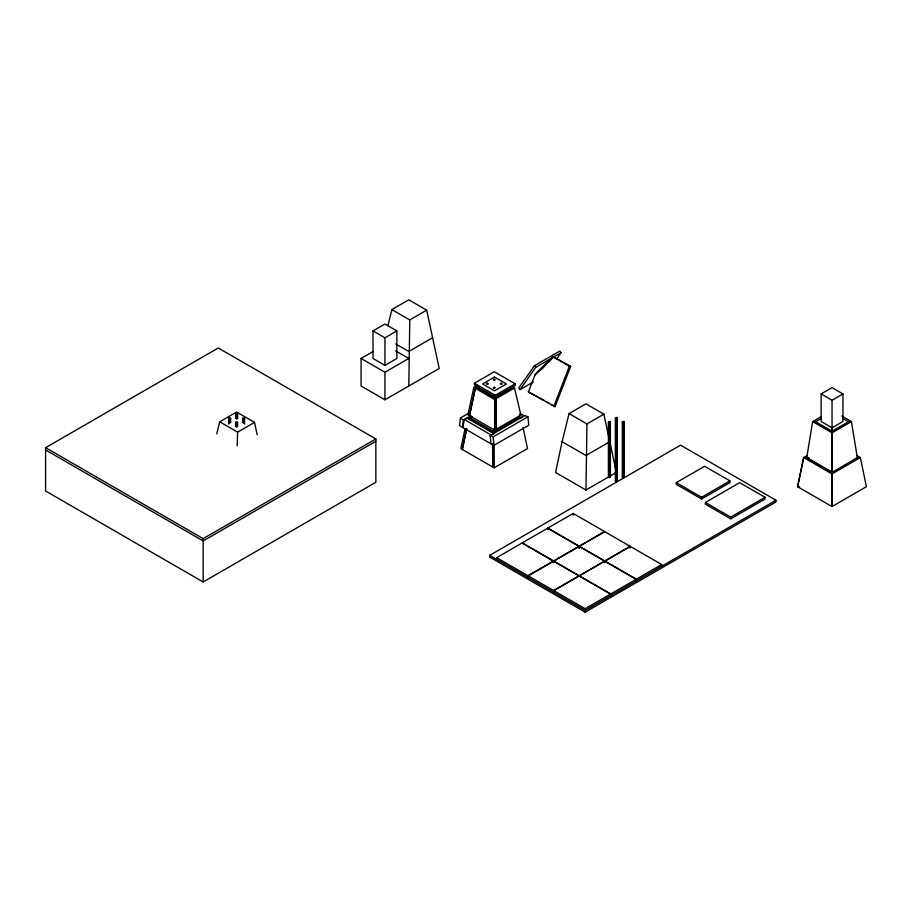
<?xml version="1.0" encoding="UTF-8"?>
<svg xmlns="http://www.w3.org/2000/svg" width="912" height="912" viewBox="0 0 912 912"><rect width="100%" height="100%" fill="white"/><g stroke="black" fill="none" stroke-linecap="round" stroke-linejoin="round"><path stroke-width="1.37" d="M494.635 430.202L494.646 399.502L475.266 388.307L469.452 415.655L494.635 430.202L496.117 429.552L496.128 398.863L476.748 387.668L475.266 388.307M821.142 416.716L812.66 421.618L806.732 457.63L832.086 472.222L832.04 431.239L848.445 421.777L851.42 421.606L857.348 457.585L832.006 472.427L831.892 506.502L797.601 486.7L803.666 457.585L807.382 455.453M831.995 472.222L832.04 431.239L815.636 421.777L812.66 421.606L832.04 432.801L851.42 421.606L841.73 416.02M237.188 445.865L237.622 432.14L254.528 422.381L257.207 434.785M373.008 351.576L361.072 358.473L361.072 386.015L384.932 399.787L439.196 368.471L426.691 310.16L409.784 319.907L408.793 386.015M608.623 436.198L603.847 414.162L586.952 423.92L585.96 490.018L616.352 472.473M468.802 413.113L460.412 417.958L459.557 425.448L462.521 427.568L463.364 420.09L471.025 415.667M797.612 486.575L799.596 486.712L797.601 486.7L803.689 457.585L806.664 457.79L831.983 472.439L832.109 506.491L866.4 486.689L860.324 457.573L856.63 455.453M464.413 419.543L491.226 435.024L494.19 433.736L467.366 418.255L464.413 419.543L462.715 427.511L491.226 443.973M465.097 428.469L460.834 448.533L462.316 449.593L466.579 429.541M477.455 385.343L473.773 387.463L467.97 414.8L469.452 415.861L475.255 388.523L478.937 386.403M466.727 428.401L462.259 449.422L492.662 466.967L492.617 443.46M603.847 414.162L585.96 403.834L569.054 413.592L562.1 441.704L555.556 472.473L585.96 490.018M216.748 433.861L219.735 421.811L236.63 412.053L254.528 422.381M387.919 325.652L391.898 309.578L408.793 299.82L426.691 310.16M528.401 391.943L535.333 374.08L552.786 356.626L570.707 366.339L555.043 406.695L528.401 391.943L544.179 400.414M553.755 406.57L569.407 366.225L570.707 366.339M556.366 359.396L561.062 352.716L559.763 351.109L534.421 365.746L518.757 388.01L520.057 389.618L533.326 381.957M520.057 389.618L535.709 367.342L561.062 352.716M534.899 375.185L554.086 356.74M541.477 369.349L545.353 365.473M511.541 388.238L513.023 387.178M518.005 418.015L519.475 416.955M494.213 433.246L492.731 432.607L519.498 417.149L520.98 417.787L523.944 415.667L520.285 413.546M45.6 447.667L218.276 347.985L375.847 438.957L375.847 482.277L203.171 581.97L45.6 490.998L45.6 447.667L203.171 538.65L375.847 438.957M373.008 330.919L384.932 324.034L396.868 330.919L396.868 358.473L384.932 365.359L373.008 358.473L373.008 330.919L384.932 337.805L396.868 330.919M228.684 424.023L228.684 418.369L229.676 417.799L230.668 418.369L230.668 422.609M235.638 418.585L235.638 414.356L236.63 413.774L237.622 414.356L237.622 418.585M228.684 418.369L229.676 418.939L230.668 418.369M235.638 414.356L236.63 414.926L237.622 414.356M235.638 426.622L235.638 422.381L236.63 421.811L237.622 422.381L237.622 426.622M242.592 422.609L242.592 418.369L243.595 417.799L244.587 418.369L244.587 424.023M235.638 422.381L236.63 422.963L237.622 422.381M242.592 418.369L243.595 418.939L244.587 418.369M432.653 337.702L408.793 351.473L395.671 343.904M361.072 358.473L384.932 372.244L408.793 358.473L395.671 350.892M474.388 383.234L494.27 371.754L515.155 383.804L515.155 385.525L495.273 397.005L474.388 384.955L474.388 383.234L495.273 395.284L515.155 383.804M375.847 441.248L203.171 540.941L45.6 449.969M496.117 398.647L514.505 388.022L520.877 415.051L496.117 429.347L496.117 398.647L494.635 397.997L513.034 387.383L514.505 388.022M472.507 416.727L468.859 418.836L467.377 417.776M490.189 435.571L524.959 415.496L527.923 416.784L528.766 425.254L493.996 445.33L491.032 444.03L490.189 435.571L493.153 436.859L527.923 416.784M492.731 443.654L492.731 467.138L494.213 467.788L527.524 448.556L522.975 427.158M608.407 421.96L609.398 421.39L610.39 421.96L610.39 477.067L609.398 477.637L608.407 477.067L608.407 421.96L609.398 422.541L610.39 421.96M615.361 417.947L616.352 417.377L617.344 417.947L617.344 481.08L616.352 481.65L615.361 481.08L615.361 417.947L616.352 418.517L617.344 417.947M622.315 421.96L623.318 421.39L624.31 421.96L624.31 477.067L623.318 477.637L622.315 477.067L622.315 421.96L623.318 422.541L624.31 421.96M608.623 442.4L585.96 455.487L562.1 441.704M615.361 481.08L616.352 480.51M622.315 477.067L623.318 476.486L624.31 477.067M489.71 555.351L680.569 445.159L776.009 500.255L776.009 501.976L585.139 612.18L489.71 557.072L489.71 555.351L585.139 610.459L776.009 500.255M496.664 557.654L522.017 543.016L553.333 561.097L527.98 575.734L496.664 557.654L496.664 559.375M547.861 528.094L573.215 513.456L604.531 531.536L579.177 546.174L547.861 528.094L547.861 529.815M821.108 393.938L832.04 387.623L842.973 393.938L842.973 421.492L832.04 427.796L821.108 421.492L821.108 393.938L832.04 400.254L842.973 393.938M676.259 482.619L704.6 466.26L729.942 480.898L729.942 482.619L701.613 498.978L676.259 484.34L676.259 482.619L701.613 497.257L729.942 480.898M578.926 546.322L547.61 528.242L522.268 542.868L553.584 560.948L578.926 546.322L578.926 548.044M528.23 575.871L553.584 561.233L578.926 575.871L553.584 590.509L528.23 575.871L528.23 577.592M579.428 548.044L579.428 546.322L604.77 531.685L630.124 546.322L630.124 548.044M821.495 418.391L815.636 421.777L812.66 421.618M705.375 502.466L739.678 482.665L765.02 497.302L765.02 499.024L730.729 518.825L705.375 504.188L705.375 502.466L730.729 517.104L765.02 497.302M579.428 546.322L604.77 560.948L630.124 546.322M553.823 592.378L553.823 590.657L579.177 576.019L610.493 594.1L610.493 595.821M553.823 590.657L585.139 608.726L610.493 594.1M636.086 579.314L604.77 561.233L579.428 575.871L610.744 593.951L636.086 579.314L636.086 581.035M661.69 564.539L630.374 546.459L605.021 561.097L636.337 579.177L661.69 564.539L661.69 566.261M860.324 457.585L857.36 457.79L860.324 457.573L831.995 473.932L803.666 457.585L806.641 457.801M494.646 399.502L496.128 398.863M851.42 421.618L848.445 421.777L842.585 418.391M519.395 414.401L520.877 415.051M552.786 356.626L569.407 366.225M391.898 309.578L409.784 319.907M569.054 413.592L586.952 423.92M546.596 401.816L549.013 403.207M551.429 404.597L555.043 406.695M518.54 416.385L520.98 417.787M615.361 473.043L616.352 473.624M609.398 476.486L610.39 477.067M219.735 421.811L237.622 432.14M473.773 387.463L475.255 388.523M460.412 417.958L463.364 420.09M534.421 365.746L535.709 367.342M609.809 441.704L616.067 471.139M493.153 436.859L493.996 445.33M832.04 400.254L832.04 427.796M730.729 517.104L730.729 518.825M701.613 497.257L701.613 498.978M636.337 579.177L636.337 580.898M623.318 422.541L623.318 477.637M616.352 418.517L616.352 481.65M610.744 593.951L610.744 595.673M609.398 422.541L609.398 477.637M604.77 560.948L604.77 562.67M585.139 608.726L585.139 612.18M579.177 546.174L579.177 547.895M573.215 513.456L573.215 515.177M553.584 560.948L553.584 562.67M553.584 590.509L553.584 592.23M527.98 575.734L527.98 577.456M495.273 395.284L495.273 397.005M494.167 428.515L494.167 431.239M494.213 444.304L494.213 467.788M493.643 394.839L493.643 397.666M384.932 337.805L384.932 365.359M384.932 372.244L384.932 399.787M243.595 418.939L243.595 423.179M236.63 414.926L236.63 419.167M236.63 422.963L236.63 427.204M229.676 418.939L229.676 423.179M203.171 538.65L203.171 581.97M832.018 427.888L832.018 432.128L832.052 427.888M494.498 377.078L482.573 383.963L494.498 390.849L506.422 383.963L494.498 377.078M487.316 383.234L486.324 383.804L487.316 384.374L488.308 383.804L487.316 383.234M494.27 379.21L493.278 379.791L494.27 380.361L495.273 379.791L494.27 379.21M494.27 387.247L493.278 387.817L494.27 388.398L495.273 387.817L494.27 387.247M501.235 383.234L500.243 383.804L501.235 384.374L502.227 383.804L501.235 383.234M616.352 425.414L615.361 425.984L616.352 426.554L617.344 425.984L616.352 425.414M579.177 546.459L553.823 561.097L579.177 575.734L604.531 561.097L579.177 546.459M470.284 418.015L468.802 418.654L492.605 432.402L494.087 431.752L470.284 418.015M808.716 457.744L806.732 457.63L808.716 457.699"/></g></svg>
